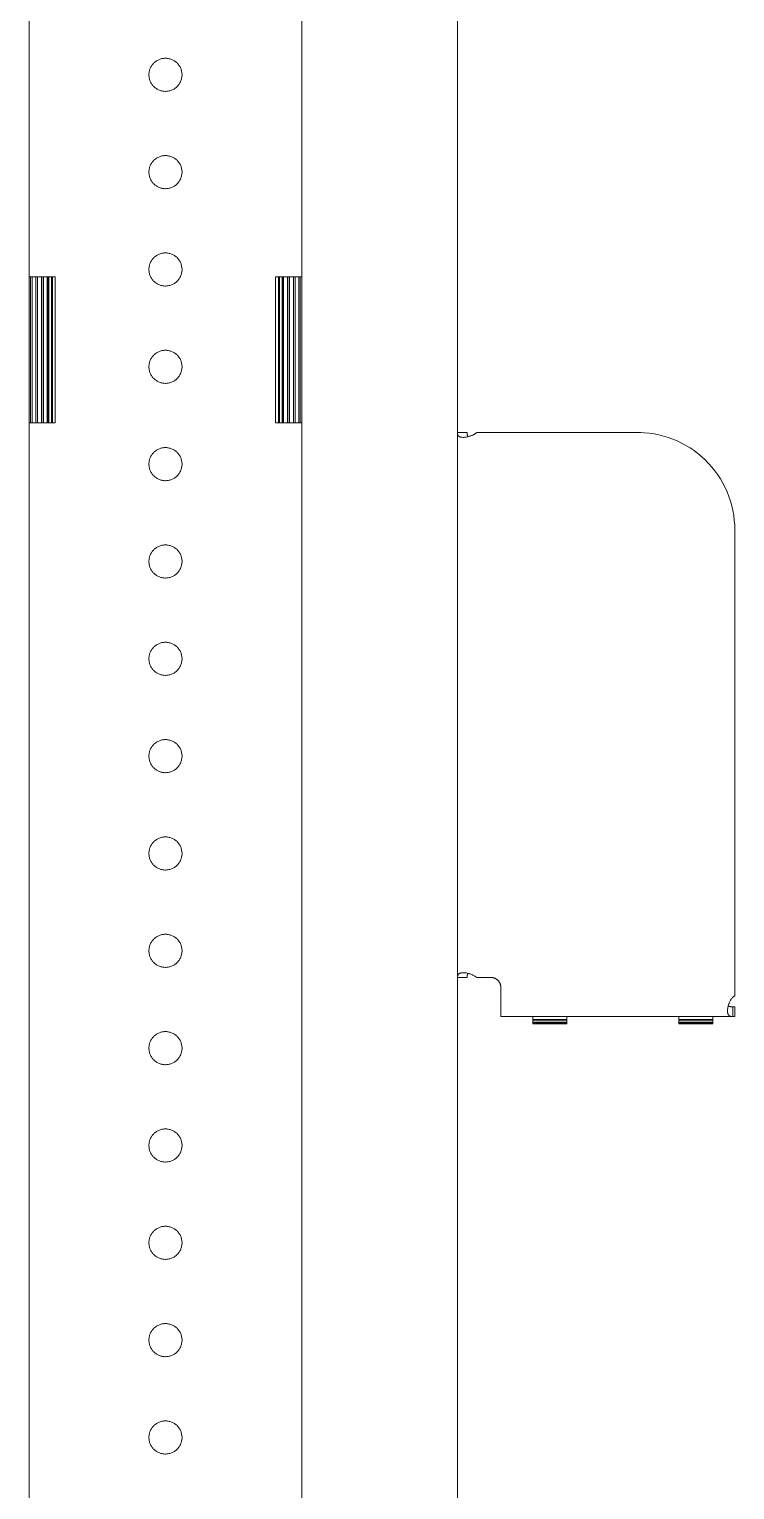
# Model space of a CAD drawing. Header units: millimetres. Extents: x -999 to 4635, y -962 to 3668.
# Drawn here: x 89 to 234, y 1915.7 to 2215.9 of the extents above; entities that cross this region are included whole.
import ezdxf

# ---------------------------------------------------------------- set-up
doc = ezdxf.new("R2010")
doc.units = ezdxf.units.MM
doc.layers.add('GORUNEN', color=7, linetype='Continuous', lineweight=9)

msp = doc.modelspace()

# ---------------------------------------------------------------- linework, layer by layer
at = {"layer": 'GORUNEN'}
for points in [[(89, 2515), (89, 330)], [(145, 330), (145, 2515)], [(177, 329.5), (177, 2515)], [(114.02, 2208.13), (114.1, 2208.28), (114.19, 2208.42), (114.29, 2208.56), (114.4, 2208.69), (114.51, 2208.82), (114.63, 2208.94), (114.75, 2209.05), (114.88, 2209.16), (115.02, 2209.26), (115.16, 2209.36), (115.3, 2209.45), (115.45, 2209.53), (115.61, 2209.6), (115.76, 2209.67), (115.92, 2209.72), (116.08, 2209.77), (116.25, 2209.82), (116.41, 2209.85), (116.58, 2209.87), (116.75, 2209.89), (116.92, 2209.9), (117.09, 2209.9), (117.26, 2209.89), (117.43, 2209.87), (117.59, 2209.85), (117.76, 2209.81), (117.93, 2209.77), (118.09, 2209.72), (118.25, 2209.66), (118.4, 2209.6), (118.56, 2209.52), (118.7, 2209.44), (118.85, 2209.35), (118.99, 2209.26), (119.12, 2209.16), (119.25, 2209.05), (119.38, 2208.93), (119.5, 2208.81), (119.61, 2208.68), (119.71, 2208.55), (119.81, 2208.41), (119.9, 2208.27), (119.99, 2208.12), (120.07, 2207.97), (120.13, 2207.82), (120.2, 2207.66), (120.25, 2207.5), (120.3, 2207.33), (120.33, 2207.17), (120.36, 2207), (120.38, 2206.83), (120.4, 2206.66), (120.4, 2206.5), (120.4, 2206.33), (120.38, 2206.16), (120.36, 2205.99), (120.33, 2205.82), (120.29, 2205.66), (120.25, 2205.49), (120.19, 2205.33), (120.13, 2205.18), (120.06, 2205.02), (119.98, 2204.87)], [(119.98, 2204.87), (119.9, 2204.72), (119.81, 2204.58), (119.71, 2204.44), (119.6, 2204.31), (119.49, 2204.18), (119.37, 2204.06), (119.25, 2203.95), (119.12, 2203.84), (118.98, 2203.74), (118.84, 2203.64), (118.7, 2203.55), (118.55, 2203.47), (118.39, 2203.4), (118.24, 2203.33), (118.08, 2203.28), (117.92, 2203.23), (117.75, 2203.18), (117.59, 2203.15), (117.42, 2203.13), (117.25, 2203.11), (117.08, 2203.1), (116.91, 2203.1), (116.74, 2203.11), (116.57, 2203.13), (116.41, 2203.15), (116.24, 2203.19), (116.07, 2203.23), (115.91, 2203.28), (115.75, 2203.34), (115.6, 2203.4), (115.44, 2203.48), (115.3, 2203.56), (115.15, 2203.65), (115.01, 2203.74), (114.88, 2203.84), (114.75, 2203.95), (114.62, 2204.07), (114.5, 2204.19), (114.39, 2204.32), (114.29, 2204.45), (114.19, 2204.59), (114.1, 2204.73), (114.01, 2204.88), (113.93, 2205.03), (113.87, 2205.18), (113.8, 2205.34), (113.75, 2205.5), (113.7, 2205.67), (113.67, 2205.83), (113.64, 2206), (113.62, 2206.17), (113.6, 2206.34), (113.6, 2206.5), (113.6, 2206.67), (113.62, 2206.84), (113.64, 2207.01), (113.67, 2207.18), (113.71, 2207.34), (113.75, 2207.51), (113.81, 2207.67), (113.87, 2207.82), (113.94, 2207.98), (114.02, 2208.13)], [(119.98, 2184.87), (119.9, 2184.72), (119.81, 2184.58), (119.71, 2184.44), (119.6, 2184.31), (119.49, 2184.18), (119.37, 2184.06), (119.25, 2183.95), (119.12, 2183.84), (118.98, 2183.74), (118.84, 2183.64), (118.7, 2183.55), (118.55, 2183.47), (118.39, 2183.4), (118.24, 2183.33), (118.08, 2183.28), (117.92, 2183.23), (117.75, 2183.18), (117.59, 2183.15), (117.42, 2183.13), (117.25, 2183.11), (117.08, 2183.1), (116.91, 2183.1), (116.74, 2183.11), (116.57, 2183.13), (116.41, 2183.15), (116.24, 2183.19), (116.07, 2183.23), (115.91, 2183.28), (115.75, 2183.34), (115.6, 2183.4), (115.44, 2183.48), (115.3, 2183.56), (115.15, 2183.65), (115.01, 2183.74), (114.88, 2183.84), (114.75, 2183.95), (114.62, 2184.07), (114.5, 2184.19), (114.39, 2184.32), (114.29, 2184.45), (114.19, 2184.59), (114.1, 2184.73), (114.01, 2184.88), (113.93, 2185.03), (113.87, 2185.18), (113.8, 2185.34), (113.75, 2185.5), (113.7, 2185.67), (113.67, 2185.83), (113.64, 2186), (113.62, 2186.17), (113.6, 2186.34), (113.6, 2186.5), (113.6, 2186.67), (113.62, 2186.84), (113.64, 2187.01), (113.67, 2187.18), (113.71, 2187.34), (113.75, 2187.51), (113.81, 2187.67), (113.87, 2187.82), (113.94, 2187.98), (114.02, 2188.13)], [(114.02, 2188.13), (114.1, 2188.28), (114.19, 2188.42), (114.29, 2188.56), (114.4, 2188.69), (114.51, 2188.82), (114.63, 2188.94), (114.75, 2189.05), (114.88, 2189.16), (115.02, 2189.26), (115.16, 2189.36), (115.3, 2189.45), (115.45, 2189.53), (115.61, 2189.6), (115.76, 2189.67), (115.92, 2189.72), (116.08, 2189.77), (116.25, 2189.82), (116.41, 2189.85), (116.58, 2189.87), (116.75, 2189.89), (116.92, 2189.9), (117.09, 2189.9), (117.26, 2189.89), (117.43, 2189.87), (117.59, 2189.85), (117.76, 2189.81), (117.93, 2189.77), (118.09, 2189.72), (118.25, 2189.66), (118.4, 2189.6), (118.56, 2189.52), (118.7, 2189.44), (118.85, 2189.35), (118.99, 2189.26), (119.12, 2189.16), (119.25, 2189.05), (119.38, 2188.93), (119.5, 2188.81), (119.61, 2188.68), (119.71, 2188.55), (119.81, 2188.41), (119.9, 2188.27), (119.99, 2188.12), (120.07, 2187.97), (120.13, 2187.82), (120.2, 2187.66), (120.25, 2187.5), (120.3, 2187.33), (120.33, 2187.17), (120.36, 2187), (120.38, 2186.83), (120.4, 2186.66), (120.4, 2186.5), (120.4, 2186.33), (120.38, 2186.16), (120.36, 2185.99), (120.33, 2185.82), (120.29, 2185.66), (120.25, 2185.49), (120.19, 2185.33), (120.13, 2185.18), (120.06, 2185.02), (119.98, 2184.87)], [(114.02, 2168.13), (114.1, 2168.28), (114.19, 2168.42), (114.29, 2168.56), (114.4, 2168.69), (114.51, 2168.82), (114.63, 2168.94), (114.75, 2169.05), (114.88, 2169.16), (115.02, 2169.26), (115.16, 2169.36), (115.3, 2169.45), (115.45, 2169.53), (115.61, 2169.6), (115.76, 2169.67), (115.92, 2169.72), (116.08, 2169.77), (116.25, 2169.82), (116.41, 2169.85), (116.58, 2169.87), (116.75, 2169.89), (116.92, 2169.9), (117.09, 2169.9), (117.26, 2169.89), (117.43, 2169.87), (117.59, 2169.85), (117.76, 2169.81), (117.93, 2169.77), (118.09, 2169.72), (118.25, 2169.66), (118.4, 2169.6), (118.56, 2169.52), (118.7, 2169.44), (118.85, 2169.35), (118.99, 2169.26), (119.12, 2169.16), (119.25, 2169.05), (119.38, 2168.93), (119.5, 2168.81), (119.61, 2168.68), (119.71, 2168.55), (119.81, 2168.41), (119.9, 2168.27), (119.99, 2168.12), (120.07, 2167.97), (120.13, 2167.82), (120.2, 2167.66), (120.25, 2167.5), (120.3, 2167.33), (120.33, 2167.17), (120.36, 2167), (120.38, 2166.83), (120.4, 2166.66), (120.4, 2166.5), (120.4, 2166.33), (120.38, 2166.16), (120.36, 2165.99), (120.33, 2165.82), (120.29, 2165.66), (120.25, 2165.49), (120.19, 2165.33), (120.13, 2165.18), (120.06, 2165.02), (119.98, 2164.87)], [(119.98, 2164.87), (119.9, 2164.72), (119.81, 2164.58), (119.71, 2164.44), (119.6, 2164.31), (119.49, 2164.18), (119.37, 2164.06), (119.25, 2163.95), (119.12, 2163.84), (118.98, 2163.74), (118.84, 2163.64), (118.7, 2163.55), (118.55, 2163.47), (118.39, 2163.4), (118.24, 2163.33), (118.08, 2163.28), (117.92, 2163.23), (117.75, 2163.18), (117.59, 2163.15), (117.42, 2163.13), (117.25, 2163.11), (117.08, 2163.1), (116.91, 2163.1), (116.74, 2163.11), (116.57, 2163.13), (116.41, 2163.15), (116.24, 2163.19), (116.07, 2163.23), (115.91, 2163.28), (115.75, 2163.34), (115.6, 2163.4), (115.44, 2163.48), (115.3, 2163.56), (115.15, 2163.65), (115.01, 2163.74), (114.88, 2163.84), (114.75, 2163.95), (114.62, 2164.07), (114.5, 2164.19), (114.39, 2164.32), (114.29, 2164.45), (114.19, 2164.59), (114.1, 2164.73), (114.01, 2164.88), (113.93, 2165.03), (113.87, 2165.18), (113.8, 2165.34), (113.75, 2165.5), (113.7, 2165.67), (113.67, 2165.83), (113.64, 2166), (113.62, 2166.17), (113.6, 2166.34), (113.6, 2166.5), (113.6, 2166.67), (113.62, 2166.84), (113.64, 2167.01), (113.67, 2167.18), (113.71, 2167.34), (113.75, 2167.51), (113.81, 2167.67), (113.87, 2167.82), (113.94, 2167.98), (114.02, 2168.13)], [(89, 2135), (89, 2165)], [(89.29, 2165), (89, 2165)], [(89.29, 2165), (89.6, 2165)], [(89.29, 2135), (89.29, 2165)], [(90.35, 2165), (89.6, 2165)], [(89.6, 2135), (89.6, 2165)], [(89.6, 2135), (89.6, 2165)], [(90.35, 2165), (90.72, 2165)], [(90.35, 2135), (90.35, 2165)], [(91.51, 2165), (90.72, 2165)], [(90.72, 2135), (90.72, 2165)], [(90.72, 2135), (90.72, 2165)], [(91.51, 2165), (91.87, 2165)], [(91.51, 2135), (91.51, 2165)], [(91.87, 2165), (91.93, 2165)], [(91.87, 2135), (91.87, 2165)], [(92.72, 2165), (91.93, 2165)], [(91.93, 2135), (91.93, 2165)], [(92.72, 2165), (92.84, 2165)], [(92.72, 2135), (92.72, 2165)], [(92.84, 2165), (93.05, 2165)], [(92.84, 2135), (92.84, 2165)], [(93.55, 2165), (93.05, 2165)], [(93.05, 2135), (93.05, 2165)], [(93.55, 2165), (93.76, 2165)], [(93.55, 2135), (93.55, 2165)], [(94.36, 2165), (93.76, 2165)], [(93.76, 2135), (93.76, 2165)], [(94.36, 2135), (94.36, 2165)], [(139.64, 2135), (139.64, 2165)], [(140.24, 2165), (139.64, 2165)], [(140.45, 2165), (140.24, 2165)], [(140.24, 2135), (140.24, 2165)], [(140.95, 2165), (140.45, 2165)], [(140.45, 2135), (140.45, 2165)], [(141.16, 2165), (140.95, 2165)], [(140.95, 2135), (140.95, 2165)], [(141.28, 2165), (141.16, 2165)], [(141.16, 2135), (141.16, 2165)], [(142.07, 2165), (141.28, 2165)], [(141.28, 2135), (141.28, 2165)], [(142.13, 2165), (142.07, 2165)], [(142.07, 2135), (142.07, 2165)], [(142.49, 2165), (142.13, 2165)], [(142.13, 2135), (142.13, 2165)], [(143.28, 2165), (142.49, 2165)], [(142.49, 2135), (142.49, 2165)], [(143.65, 2165), (143.28, 2165)], [(143.28, 2135), (143.28, 2165)], [(144.4, 2165), (143.65, 2165)], [(143.65, 2135), (143.65, 2165)], [(144.71, 2165), (144.4, 2165)], [(144.4, 2135), (144.4, 2165)], [(145, 2165), (144.71, 2165)], [(144.71, 2135), (144.71, 2165)], [(145, 2135), (145, 2165)], [(114.02, 2148.13), (114.1, 2148.28), (114.19, 2148.42), (114.29, 2148.56), (114.4, 2148.69), (114.51, 2148.82), (114.63, 2148.94), (114.75, 2149.05), (114.88, 2149.16), (115.02, 2149.26), (115.16, 2149.36), (115.3, 2149.45), (115.45, 2149.53), (115.61, 2149.6), (115.76, 2149.67), (115.92, 2149.72), (116.08, 2149.77), (116.25, 2149.82), (116.41, 2149.85), (116.58, 2149.87), (116.75, 2149.89), (116.92, 2149.9), (117.09, 2149.9), (117.26, 2149.89), (117.43, 2149.87), (117.59, 2149.85), (117.76, 2149.81), (117.93, 2149.77), (118.09, 2149.72), (118.25, 2149.66), (118.4, 2149.6), (118.56, 2149.52), (118.7, 2149.44), (118.85, 2149.35), (118.99, 2149.26), (119.12, 2149.16), (119.25, 2149.05), (119.38, 2148.93), (119.5, 2148.81), (119.61, 2148.68), (119.71, 2148.55), (119.81, 2148.41), (119.9, 2148.27), (119.99, 2148.12), (120.07, 2147.97), (120.13, 2147.82), (120.2, 2147.66), (120.25, 2147.5), (120.3, 2147.33), (120.33, 2147.17), (120.36, 2147), (120.38, 2146.83), (120.4, 2146.66), (120.4, 2146.5), (120.4, 2146.33), (120.38, 2146.16), (120.36, 2145.99), (120.33, 2145.82), (120.29, 2145.66), (120.25, 2145.49), (120.19, 2145.33), (120.13, 2145.18), (120.06, 2145.02), (119.98, 2144.87)], [(119.98, 2144.87), (119.9, 2144.72), (119.81, 2144.58), (119.71, 2144.44), (119.6, 2144.31), (119.49, 2144.18), (119.37, 2144.06), (119.25, 2143.95), (119.12, 2143.84), (118.98, 2143.74), (118.84, 2143.64), (118.7, 2143.55), (118.55, 2143.47), (118.39, 2143.4), (118.24, 2143.33), (118.08, 2143.28), (117.92, 2143.23), (117.75, 2143.18), (117.59, 2143.15), (117.42, 2143.13), (117.25, 2143.11), (117.08, 2143.1), (116.91, 2143.1), (116.74, 2143.11), (116.57, 2143.13), (116.41, 2143.15), (116.24, 2143.19), (116.07, 2143.23), (115.91, 2143.28), (115.75, 2143.34), (115.6, 2143.4), (115.44, 2143.48), (115.3, 2143.56), (115.15, 2143.65), (115.01, 2143.74), (114.88, 2143.84), (114.75, 2143.95), (114.62, 2144.07), (114.5, 2144.19), (114.39, 2144.32), (114.29, 2144.45), (114.19, 2144.59), (114.1, 2144.73), (114.01, 2144.88), (113.93, 2145.03), (113.87, 2145.18), (113.8, 2145.34), (113.75, 2145.5), (113.7, 2145.67), (113.67, 2145.83), (113.64, 2146), (113.62, 2146.17), (113.6, 2146.34), (113.6, 2146.5), (113.6, 2146.67), (113.62, 2146.84), (113.64, 2147.01), (113.67, 2147.18), (113.71, 2147.34), (113.75, 2147.51), (113.81, 2147.67), (113.87, 2147.82), (113.94, 2147.98), (114.02, 2148.13)], [(89, 2135), (89.29, 2135)], [(89.29, 2135), (89.6, 2135)], [(89.6, 2135), (90.35, 2135)], [(90.35, 2135), (90.72, 2135)], [(90.72, 2135), (91.51, 2135)], [(91.51, 2135), (91.87, 2135)], [(91.87, 2135), (91.93, 2135)], [(91.93, 2135), (92.72, 2135)], [(92.72, 2135), (92.84, 2135)], [(92.84, 2135), (93.05, 2135)], [(93.05, 2135), (93.55, 2135)], [(93.55, 2135), (93.76, 2135)], [(93.76, 2135), (94.36, 2135)], [(139.64, 2135), (140.24, 2135)], [(140.45, 2135), (140.24, 2135)], [(140.45, 2135), (140.95, 2135)], [(141.16, 2135), (140.95, 2135)], [(141.28, 2135), (141.16, 2135)], [(141.28, 2135), (142.07, 2135)], [(142.13, 2135), (142.07, 2135)], [(142.49, 2135), (142.13, 2135)], [(142.49, 2135), (143.28, 2135)], [(143.65, 2135), (143.28, 2135)], [(143.65, 2135), (144.4, 2135)], [(144.71, 2135), (144.4, 2135)], [(144.71, 2135), (145, 2135)], [(177, 2133), (177, 2132.92), (177.01, 2132.83), (177.01, 2132.76), (177.02, 2132.7), (177.03, 2132.65), (177.04, 2132.6), (177.06, 2132.56), (177.07, 2132.52), (177.08, 2132.49), (177.1, 2132.46), (177.11, 2132.43), (177.12, 2132.41), (177.14, 2132.38), (177.16, 2132.36), (177.18, 2132.33), (177.2, 2132.31), (177.22, 2132.29), (177.24, 2132.27), (177.26, 2132.24), (177.29, 2132.23), (177.31, 2132.21), (177.34, 2132.19), (177.37, 2132.17), (177.39, 2132.15), (177.42, 2132.14), (177.45, 2132.12), (177.49, 2132.11), (177.52, 2132.1), (177.55, 2132.09), (177.59, 2132.07), (177.63, 2132.06), (177.68, 2132.05), (177.74, 2132.04), (177.8, 2132.03), (177.86, 2132.02), (177.93, 2132.01), (177.99, 2132.01), (178.08, 2132), (178.17, 2132)], [(177, 2021), (177, 2133)], [(179, 2133), (177, 2133)], [(178.17, 2132), (178.32, 2132), (178.48, 2132.01), (178.64, 2132.03), (178.81, 2132.06), (178.98, 2132.09), (179.16, 2132.13), (179.34, 2132.17), (179.52, 2132.23), (179.71, 2132.29), (179.89, 2132.36), (180.07, 2132.44), (180.25, 2132.52), (180.43, 2132.61), (180.6, 2132.72), (180.75, 2132.81), (180.88, 2132.9), (181, 2133)], [(178.18, 2132), (178.17, 2132)], [(178.17, 2132), (178.17, 2132)], [(178.31, 2132), (178.3, 2132)], [(179, 2133), (179, 2132.8), (179.01, 2132.71), (179.02, 2132.61), (179.03, 2132.54), (179.04, 2132.48), (179.06, 2132.42), (179.07, 2132.38), (179.09, 2132.34), (179.1, 2132.31), (179.11, 2132.28), (179.12, 2132.26), (179.14, 2132.23), (179.15, 2132.21), (179.17, 2132.19), (179.18, 2132.17), (179.2, 2132.16), (179.2, 2132.15), (179.21, 2132.14)], [(179.21, 2132.14), (179.2, 2132.16), (179.18, 2132.17), (179.17, 2132.19), (179.15, 2132.21), (179.14, 2132.23), (179.13, 2132.25), (179.12, 2132.27), (179.11, 2132.29), (179.1, 2132.31), (179.09, 2132.34), (179.08, 2132.36), (179.07, 2132.39), (179.06, 2132.42), (179.05, 2132.44), (179.04, 2132.48), (179.03, 2132.53), (179.03, 2132.57), (179.02, 2132.62), (179.01, 2132.69), (179.01, 2132.78), (179, 2132.88), (179, 2133)], [(181, 2133), (180.89, 2132.91), (180.77, 2132.83), (180.65, 2132.75), (180.53, 2132.67), (180.4, 2132.6), (180.27, 2132.53), (180.14, 2132.47), (180.01, 2132.41), (179.88, 2132.36), (179.75, 2132.3), (179.62, 2132.26), (179.48, 2132.22)], [(181, 2133), (214, 2133)], [(181, 2133), (214, 2133)], [(234, 2113), (233.98, 2114), (233.9, 2115), (233.78, 2115.99), (233.6, 2116.97), (233.38, 2117.95), (233.11, 2118.91), (232.79, 2119.86), (232.42, 2120.79), (232.01, 2121.7), (231.55, 2122.59), (231.05, 2123.45), (230.51, 2124.29), (229.92, 2125.1), (229.3, 2125.88), (228.63, 2126.63), (227.93, 2127.35), (227.2, 2128.03), (226.43, 2128.67), (225.63, 2129.27), (224.81, 2129.83), (223.95, 2130.35), (223.07, 2130.82), (222.17, 2131.26), (221.25, 2131.64), (220.31, 2131.98), (219.35, 2132.27), (218.38, 2132.51), (217.4, 2132.71), (216.41, 2132.85), (215.41, 2132.95), (214.71, 2132.99), (214, 2133)], [(119.98, 2124.87), (119.9, 2124.72), (119.81, 2124.58), (119.71, 2124.44), (119.6, 2124.31), (119.49, 2124.18), (119.37, 2124.06), (119.25, 2123.95), (119.12, 2123.84), (118.98, 2123.74), (118.84, 2123.64), (118.7, 2123.55), (118.55, 2123.47), (118.39, 2123.4), (118.24, 2123.33), (118.08, 2123.28), (117.92, 2123.23), (117.75, 2123.18), (117.59, 2123.15), (117.42, 2123.13), (117.25, 2123.11), (117.08, 2123.1), (116.91, 2123.1), (116.74, 2123.11), (116.57, 2123.13), (116.41, 2123.15), (116.24, 2123.19), (116.07, 2123.23), (115.91, 2123.28), (115.75, 2123.34), (115.6, 2123.4), (115.44, 2123.48), (115.3, 2123.56), (115.15, 2123.65), (115.01, 2123.74), (114.88, 2123.84), (114.75, 2123.95), (114.62, 2124.07), (114.5, 2124.19), (114.39, 2124.32), (114.29, 2124.45), (114.19, 2124.59), (114.1, 2124.73), (114.01, 2124.88), (113.93, 2125.03), (113.87, 2125.18), (113.8, 2125.34), (113.75, 2125.5), (113.7, 2125.67), (113.67, 2125.83), (113.64, 2126), (113.62, 2126.17), (113.6, 2126.34), (113.6, 2126.5), (113.6, 2126.67), (113.62, 2126.84), (113.64, 2127.01), (113.67, 2127.18), (113.71, 2127.34), (113.75, 2127.51), (113.81, 2127.67), (113.87, 2127.82), (113.94, 2127.98), (114.02, 2128.13)], [(114.02, 2128.13), (114.1, 2128.28), (114.19, 2128.42), (114.29, 2128.56), (114.4, 2128.69), (114.51, 2128.82), (114.63, 2128.94), (114.75, 2129.05), (114.88, 2129.16), (115.02, 2129.26), (115.16, 2129.36), (115.3, 2129.45), (115.45, 2129.53), (115.61, 2129.6), (115.76, 2129.67), (115.92, 2129.72), (116.08, 2129.77), (116.25, 2129.82), (116.41, 2129.85), (116.58, 2129.87), (116.75, 2129.89), (116.92, 2129.9), (117.09, 2129.9), (117.26, 2129.89), (117.43, 2129.87), (117.59, 2129.85), (117.76, 2129.81), (117.93, 2129.77), (118.09, 2129.72), (118.25, 2129.66), (118.4, 2129.6), (118.56, 2129.52), (118.7, 2129.44), (118.85, 2129.35), (118.99, 2129.26), (119.12, 2129.16), (119.25, 2129.05), (119.38, 2128.93), (119.5, 2128.81), (119.61, 2128.68), (119.71, 2128.55), (119.81, 2128.41), (119.9, 2128.27), (119.99, 2128.12), (120.07, 2127.97), (120.13, 2127.82), (120.2, 2127.66), (120.25, 2127.5), (120.3, 2127.33), (120.33, 2127.17), (120.36, 2127), (120.38, 2126.83), (120.4, 2126.66), (120.4, 2126.5), (120.4, 2126.33), (120.38, 2126.16), (120.36, 2125.99), (120.33, 2125.82), (120.29, 2125.66), (120.25, 2125.49), (120.19, 2125.33), (120.13, 2125.18), (120.06, 2125.02), (119.98, 2124.87)], [(234, 2113), (234, 2017.21)], [(114.02, 2108.13), (114.1, 2108.28), (114.19, 2108.42), (114.29, 2108.56), (114.4, 2108.69), (114.51, 2108.82), (114.63, 2108.94), (114.75, 2109.05), (114.88, 2109.16), (115.02, 2109.26), (115.16, 2109.36), (115.3, 2109.45), (115.45, 2109.53), (115.61, 2109.6), (115.76, 2109.67), (115.92, 2109.72), (116.08, 2109.77), (116.25, 2109.82), (116.41, 2109.85), (116.58, 2109.87), (116.75, 2109.89), (116.92, 2109.9), (117.09, 2109.9), (117.26, 2109.89), (117.43, 2109.87), (117.59, 2109.85), (117.76, 2109.81), (117.93, 2109.77), (118.09, 2109.72), (118.25, 2109.66), (118.4, 2109.6), (118.56, 2109.52), (118.7, 2109.44), (118.85, 2109.35), (118.99, 2109.26), (119.12, 2109.16), (119.25, 2109.05), (119.38, 2108.93), (119.5, 2108.81), (119.61, 2108.68), (119.71, 2108.55), (119.81, 2108.41), (119.9, 2108.27), (119.99, 2108.12), (120.07, 2107.97), (120.13, 2107.82), (120.2, 2107.66), (120.25, 2107.5), (120.3, 2107.33), (120.33, 2107.17), (120.36, 2107), (120.38, 2106.83), (120.4, 2106.66), (120.4, 2106.5), (120.4, 2106.33), (120.38, 2106.16), (120.36, 2105.99), (120.33, 2105.82), (120.29, 2105.66), (120.25, 2105.49), (120.19, 2105.33), (120.13, 2105.18), (120.06, 2105.02), (119.98, 2104.87)], [(119.98, 2104.87), (119.9, 2104.72), (119.81, 2104.58), (119.71, 2104.44), (119.6, 2104.31), (119.49, 2104.18), (119.37, 2104.06), (119.25, 2103.95), (119.12, 2103.84), (118.98, 2103.74), (118.84, 2103.64), (118.7, 2103.55), (118.55, 2103.47), (118.39, 2103.4), (118.24, 2103.33), (118.08, 2103.28), (117.92, 2103.23), (117.75, 2103.18), (117.59, 2103.15), (117.42, 2103.13), (117.25, 2103.11), (117.08, 2103.1), (116.91, 2103.1), (116.74, 2103.11), (116.57, 2103.13), (116.41, 2103.15), (116.24, 2103.19), (116.07, 2103.23), (115.91, 2103.28), (115.75, 2103.34), (115.6, 2103.4), (115.44, 2103.48), (115.3, 2103.56), (115.15, 2103.65), (115.01, 2103.74), (114.88, 2103.84), (114.75, 2103.95), (114.62, 2104.07), (114.5, 2104.19), (114.39, 2104.32), (114.29, 2104.45), (114.19, 2104.59), (114.1, 2104.73), (114.01, 2104.88), (113.93, 2105.03), (113.87, 2105.18), (113.8, 2105.34), (113.75, 2105.5), (113.7, 2105.67), (113.67, 2105.83), (113.64, 2106), (113.62, 2106.17), (113.6, 2106.34), (113.6, 2106.5), (113.6, 2106.67), (113.62, 2106.84), (113.64, 2107.01), (113.67, 2107.18), (113.71, 2107.34), (113.75, 2107.51), (113.81, 2107.67), (113.87, 2107.82), (113.94, 2107.98), (114.02, 2108.13)], [(114.02, 2088.13), (114.1, 2088.28), (114.19, 2088.42), (114.29, 2088.56), (114.4, 2088.69), (114.51, 2088.82), (114.63, 2088.94), (114.75, 2089.05), (114.88, 2089.16), (115.02, 2089.26), (115.16, 2089.36), (115.3, 2089.45), (115.45, 2089.53), (115.61, 2089.6), (115.76, 2089.67), (115.92, 2089.72), (116.08, 2089.77), (116.25, 2089.82), (116.41, 2089.85), (116.58, 2089.87), (116.75, 2089.89), (116.92, 2089.9), (117.09, 2089.9), (117.26, 2089.89), (117.43, 2089.87), (117.59, 2089.85), (117.76, 2089.81), (117.93, 2089.77), (118.09, 2089.72), (118.25, 2089.66), (118.4, 2089.6), (118.56, 2089.52), (118.7, 2089.44), (118.85, 2089.35), (118.99, 2089.26), (119.12, 2089.16), (119.25, 2089.05), (119.38, 2088.93), (119.5, 2088.81), (119.61, 2088.68), (119.71, 2088.55), (119.81, 2088.41), (119.9, 2088.27), (119.99, 2088.12), (120.07, 2087.97), (120.13, 2087.82), (120.2, 2087.66), (120.25, 2087.5), (120.3, 2087.33), (120.33, 2087.17), (120.36, 2087), (120.38, 2086.83), (120.4, 2086.66), (120.4, 2086.5), (120.4, 2086.33), (120.38, 2086.16), (120.36, 2085.99), (120.33, 2085.82), (120.29, 2085.66), (120.25, 2085.49), (120.19, 2085.33), (120.13, 2085.18), (120.06, 2085.02), (119.98, 2084.87)], [(119.98, 2084.87), (119.9, 2084.72), (119.81, 2084.58), (119.71, 2084.44), (119.6, 2084.31), (119.49, 2084.18), (119.37, 2084.06), (119.25, 2083.95), (119.12, 2083.84), (118.98, 2083.74), (118.84, 2083.64), (118.7, 2083.55), (118.55, 2083.47), (118.39, 2083.4), (118.24, 2083.33), (118.08, 2083.28), (117.92, 2083.23), (117.75, 2083.18), (117.59, 2083.15), (117.42, 2083.13), (117.25, 2083.11), (117.08, 2083.1), (116.91, 2083.1), (116.74, 2083.11), (116.57, 2083.13), (116.41, 2083.15), (116.24, 2083.19), (116.07, 2083.23), (115.91, 2083.28), (115.75, 2083.34), (115.6, 2083.4), (115.44, 2083.48), (115.3, 2083.56), (115.15, 2083.65), (115.01, 2083.74), (114.88, 2083.84), (114.75, 2083.95), (114.62, 2084.07), (114.5, 2084.19), (114.39, 2084.32), (114.29, 2084.45), (114.19, 2084.59), (114.1, 2084.73), (114.01, 2084.88), (113.93, 2085.03), (113.87, 2085.18), (113.8, 2085.34), (113.75, 2085.5), (113.7, 2085.67), (113.67, 2085.83), (113.64, 2086), (113.62, 2086.17), (113.6, 2086.34), (113.6, 2086.5), (113.6, 2086.67), (113.62, 2086.84), (113.64, 2087.01), (113.67, 2087.18), (113.71, 2087.34), (113.75, 2087.51), (113.81, 2087.67), (113.87, 2087.82), (113.94, 2087.98), (114.02, 2088.13)], [(119.98, 2064.87), (119.9, 2064.72), (119.81, 2064.58), (119.71, 2064.44), (119.6, 2064.31), (119.49, 2064.18), (119.37, 2064.06), (119.25, 2063.95), (119.12, 2063.84), (118.98, 2063.74), (118.84, 2063.64), (118.7, 2063.55), (118.55, 2063.47), (118.39, 2063.4), (118.24, 2063.33), (118.08, 2063.28), (117.92, 2063.23), (117.75, 2063.18), (117.59, 2063.15), (117.42, 2063.13), (117.25, 2063.11), (117.08, 2063.1), (116.91, 2063.1), (116.74, 2063.11), (116.57, 2063.13), (116.41, 2063.15), (116.24, 2063.19), (116.07, 2063.23), (115.91, 2063.28), (115.75, 2063.34), (115.6, 2063.4), (115.44, 2063.48), (115.3, 2063.56), (115.15, 2063.65), (115.01, 2063.74), (114.88, 2063.84), (114.75, 2063.95), (114.62, 2064.07), (114.5, 2064.19), (114.39, 2064.32), (114.29, 2064.45), (114.19, 2064.59), (114.1, 2064.73), (114.01, 2064.88), (113.93, 2065.03), (113.87, 2065.18), (113.8, 2065.34), (113.75, 2065.5), (113.7, 2065.67), (113.67, 2065.83), (113.64, 2066), (113.62, 2066.17), (113.6, 2066.34), (113.6, 2066.5), (113.6, 2066.67), (113.62, 2066.84), (113.64, 2067.01), (113.67, 2067.18), (113.71, 2067.34), (113.75, 2067.51), (113.81, 2067.67), (113.87, 2067.82), (113.94, 2067.98), (114.02, 2068.13)], [(114.02, 2068.13), (114.1, 2068.28), (114.19, 2068.42), (114.29, 2068.56), (114.4, 2068.69), (114.51, 2068.82), (114.63, 2068.94), (114.75, 2069.05), (114.88, 2069.16), (115.02, 2069.26), (115.16, 2069.36), (115.3, 2069.45), (115.45, 2069.53), (115.61, 2069.6), (115.76, 2069.67), (115.92, 2069.72), (116.08, 2069.77), (116.25, 2069.82), (116.41, 2069.85), (116.58, 2069.87), (116.75, 2069.89), (116.92, 2069.9), (117.09, 2069.9), (117.26, 2069.89), (117.43, 2069.87), (117.59, 2069.85), (117.76, 2069.81), (117.93, 2069.77), (118.09, 2069.72), (118.25, 2069.66), (118.4, 2069.6), (118.56, 2069.52), (118.7, 2069.44), (118.85, 2069.35), (118.99, 2069.26), (119.12, 2069.16), (119.25, 2069.05), (119.38, 2068.93), (119.5, 2068.81), (119.61, 2068.68), (119.71, 2068.55), (119.81, 2068.41), (119.9, 2068.27), (119.99, 2068.12), (120.07, 2067.97), (120.13, 2067.82), (120.2, 2067.66), (120.25, 2067.5), (120.3, 2067.33), (120.33, 2067.17), (120.36, 2067), (120.38, 2066.83), (120.4, 2066.66), (120.4, 2066.5), (120.4, 2066.33), (120.38, 2066.16), (120.36, 2065.99), (120.33, 2065.82), (120.29, 2065.66), (120.25, 2065.49), (120.19, 2065.33), (120.13, 2065.18), (120.06, 2065.02), (119.98, 2064.87)], [(114.02, 2048.13), (114.1, 2048.28), (114.19, 2048.42), (114.29, 2048.56), (114.4, 2048.69), (114.51, 2048.82), (114.63, 2048.94), (114.75, 2049.05), (114.88, 2049.16), (115.02, 2049.26), (115.16, 2049.36), (115.3, 2049.45), (115.45, 2049.53), (115.61, 2049.6), (115.76, 2049.67), (115.92, 2049.72), (116.08, 2049.77), (116.25, 2049.82), (116.41, 2049.85), (116.58, 2049.87), (116.75, 2049.89), (116.92, 2049.9), (117.09, 2049.9), (117.26, 2049.89), (117.43, 2049.87), (117.59, 2049.85), (117.76, 2049.81), (117.93, 2049.77), (118.09, 2049.72), (118.25, 2049.66), (118.4, 2049.6), (118.56, 2049.52), (118.7, 2049.44), (118.85, 2049.35), (118.99, 2049.26), (119.12, 2049.16), (119.25, 2049.05), (119.38, 2048.93), (119.5, 2048.81), (119.61, 2048.68), (119.71, 2048.55), (119.81, 2048.41), (119.9, 2048.27), (119.99, 2048.12), (120.07, 2047.97), (120.13, 2047.82), (120.2, 2047.66), (120.25, 2047.5), (120.3, 2047.33), (120.33, 2047.17), (120.36, 2047), (120.38, 2046.83), (120.4, 2046.66), (120.4, 2046.5), (120.4, 2046.33), (120.38, 2046.16), (120.36, 2045.99), (120.33, 2045.82), (120.29, 2045.66), (120.25, 2045.49), (120.19, 2045.33), (120.13, 2045.18), (120.06, 2045.02), (119.98, 2044.87)], [(119.98, 2044.87), (119.9, 2044.72), (119.81, 2044.58), (119.71, 2044.44), (119.6, 2044.31), (119.49, 2044.18), (119.37, 2044.06), (119.25, 2043.95), (119.12, 2043.84), (118.98, 2043.74), (118.84, 2043.64), (118.7, 2043.55), (118.55, 2043.47), (118.39, 2043.4), (118.24, 2043.33), (118.08, 2043.28), (117.92, 2043.23), (117.75, 2043.18), (117.59, 2043.15), (117.42, 2043.13), (117.25, 2043.11), (117.08, 2043.1), (116.91, 2043.1), (116.74, 2043.11), (116.57, 2043.13), (116.41, 2043.15), (116.24, 2043.19), (116.07, 2043.23), (115.91, 2043.28), (115.75, 2043.34), (115.6, 2043.4), (115.44, 2043.48), (115.3, 2043.56), (115.15, 2043.65), (115.01, 2043.74), (114.88, 2043.84), (114.75, 2043.95), (114.62, 2044.07), (114.5, 2044.19), (114.39, 2044.32), (114.29, 2044.45), (114.19, 2044.59), (114.1, 2044.73), (114.01, 2044.88), (113.93, 2045.03), (113.87, 2045.18), (113.8, 2045.34), (113.75, 2045.5), (113.7, 2045.67), (113.67, 2045.83), (113.64, 2046), (113.62, 2046.17), (113.6, 2046.34), (113.6, 2046.5), (113.6, 2046.67), (113.62, 2046.84), (113.64, 2047.01), (113.67, 2047.18), (113.71, 2047.34), (113.75, 2047.51), (113.81, 2047.67), (113.87, 2047.82), (113.94, 2047.98), (114.02, 2048.13)], [(114.02, 2028.13), (114.1, 2028.28), (114.19, 2028.42), (114.29, 2028.56), (114.4, 2028.69), (114.51, 2028.82), (114.63, 2028.94), (114.75, 2029.05), (114.88, 2029.16), (115.02, 2029.26), (115.16, 2029.36), (115.3, 2029.45), (115.45, 2029.53), (115.61, 2029.6), (115.76, 2029.67), (115.92, 2029.72), (116.08, 2029.77), (116.25, 2029.82), (116.41, 2029.85), (116.58, 2029.87), (116.75, 2029.89), (116.92, 2029.9), (117.09, 2029.9), (117.26, 2029.89), (117.43, 2029.87), (117.59, 2029.85), (117.76, 2029.81), (117.93, 2029.77), (118.09, 2029.72), (118.25, 2029.66), (118.4, 2029.6), (118.56, 2029.52), (118.7, 2029.44), (118.85, 2029.35), (118.99, 2029.26), (119.12, 2029.16), (119.25, 2029.05), (119.38, 2028.93), (119.5, 2028.81), (119.61, 2028.68), (119.71, 2028.55), (119.81, 2028.41), (119.9, 2028.27), (119.99, 2028.12), (120.07, 2027.97), (120.13, 2027.82), (120.2, 2027.66), (120.25, 2027.5), (120.3, 2027.33), (120.33, 2027.17), (120.36, 2027), (120.38, 2026.83), (120.4, 2026.66), (120.4, 2026.5), (120.4, 2026.33), (120.38, 2026.16), (120.36, 2025.99), (120.33, 2025.82), (120.29, 2025.66), (120.25, 2025.49), (120.19, 2025.33), (120.13, 2025.18), (120.06, 2025.02), (119.98, 2024.87)], [(119.98, 2024.87), (119.9, 2024.72), (119.81, 2024.58), (119.71, 2024.44), (119.6, 2024.31), (119.49, 2024.18), (119.37, 2024.06), (119.25, 2023.95), (119.12, 2023.84), (118.98, 2023.74), (118.84, 2023.64), (118.7, 2023.55), (118.55, 2023.47), (118.39, 2023.4), (118.24, 2023.33), (118.08, 2023.28), (117.92, 2023.23), (117.75, 2023.18), (117.59, 2023.15), (117.42, 2023.13), (117.25, 2023.11), (117.08, 2023.1), (116.91, 2023.1), (116.74, 2023.11), (116.57, 2023.13), (116.41, 2023.15), (116.24, 2023.19), (116.07, 2023.23), (115.91, 2023.28), (115.75, 2023.34), (115.6, 2023.4), (115.44, 2023.48), (115.3, 2023.56), (115.15, 2023.65), (115.01, 2023.74), (114.88, 2023.84), (114.75, 2023.95), (114.62, 2024.07), (114.5, 2024.19), (114.39, 2024.32), (114.29, 2024.45), (114.19, 2024.59), (114.1, 2024.73), (114.01, 2024.88), (113.93, 2025.03), (113.87, 2025.18), (113.8, 2025.34), (113.75, 2025.5), (113.7, 2025.67), (113.67, 2025.83), (113.64, 2026), (113.62, 2026.17), (113.6, 2026.34), (113.6, 2026.5), (113.6, 2026.67), (113.62, 2026.84), (113.64, 2027.01), (113.67, 2027.18), (113.71, 2027.34), (113.75, 2027.51), (113.81, 2027.67), (113.87, 2027.82), (113.94, 2027.98), (114.02, 2028.13)], [(178.17, 2022), (178.04, 2022), (177.93, 2021.99), (177.84, 2021.98), (177.75, 2021.96), (177.67, 2021.95), (177.61, 2021.93), (177.55, 2021.91), (177.5, 2021.9), (177.46, 2021.88), (177.42, 2021.86), (177.38, 2021.84), (177.35, 2021.82), (177.32, 2021.8), (177.29, 2021.78), (177.27, 2021.76), (177.24, 2021.74), (177.22, 2021.72), (177.2, 2021.7), (177.19, 2021.68), (177.17, 2021.66), (177.15, 2021.63), (177.14, 2021.61), (177.12, 2021.58), (177.11, 2021.56), (177.09, 2021.53), (177.08, 2021.51), (177.07, 2021.48), (177.06, 2021.45), (177.05, 2021.42), (177.04, 2021.39), (177.03, 2021.36), (177.03, 2021.33), (177.02, 2021.3), (177.02, 2021.25), (177.01, 2021.2), (177, 2021.15), (177, 2021.09), (177, 2021.05), (177, 2021)], [(179, 2021), (177, 2021)], [(181, 2021), (180.89, 2021.08), (180.78, 2021.17), (180.67, 2021.24), (180.55, 2021.31), (180.43, 2021.38), (180.31, 2021.45), (180.19, 2021.51), (180.07, 2021.57), (179.94, 2021.62), (179.77, 2021.69), (179.59, 2021.75), (179.4, 2021.81), (179.21, 2021.86), (179.03, 2021.9), (178.85, 2021.94), (178.67, 2021.96), (178.51, 2021.98), (178.34, 2022), (178.26, 2022), (178.17, 2022)], [(178.17, 2022), (178.17, 2022)], [(179.21, 2021.86), (179.2, 2021.84), (179.18, 2021.83), (179.17, 2021.81), (179.15, 2021.79), (179.14, 2021.77), (179.13, 2021.75), (179.12, 2021.73), (179.11, 2021.71), (179.1, 2021.69), (179.09, 2021.66), (179.08, 2021.64), (179.07, 2021.61), (179.06, 2021.58), (179.05, 2021.56), (179.04, 2021.52), (179.03, 2021.47), (179.03, 2021.43), (179.02, 2021.38), (179.01, 2021.31), (179.01, 2021.22), (179, 2021.12), (179, 2021)], [(179.21, 2021.86), (179.44, 2021.8)], [(181, 2021), (183.92, 2021)], [(185.92, 2019), (185.92, 2019.1), (185.91, 2019.19), (185.9, 2019.29), (185.88, 2019.38), (185.86, 2019.47), (185.84, 2019.56), (185.81, 2019.66), (185.77, 2019.75), (185.74, 2019.83), (185.69, 2019.92), (185.65, 2020), (185.6, 2020.08), (185.55, 2020.16), (185.49, 2020.24), (185.43, 2020.31), (185.36, 2020.38), (185.3, 2020.45), (185.22, 2020.51), (185.15, 2020.57), (185.07, 2020.63), (185, 2020.69), (184.91, 2020.73), (184.83, 2020.78), (184.74, 2020.82), (184.66, 2020.86), (184.57, 2020.89), (184.48, 2020.92), (184.38, 2020.95), (184.29, 2020.97), (184.2, 2020.98), (184.1, 2020.99), (184.01, 2021), (183.92, 2021)], [(183.92, 2021), (184.01, 2021), (184.11, 2020.99), (184.2, 2020.98), (184.3, 2020.96), (184.39, 2020.94), (184.48, 2020.92), (184.57, 2020.89), (184.66, 2020.86), (184.75, 2020.82), (184.84, 2020.78), (184.92, 2020.73), (185, 2020.68), (185.08, 2020.63), (185.16, 2020.57), (185.23, 2020.51), (185.3, 2020.44), (185.37, 2020.38), (185.43, 2020.31), (185.49, 2020.23), (185.55, 2020.16), (185.6, 2020.08), (185.65, 2020), (185.7, 2019.91), (185.74, 2019.83), (185.78, 2019.74), (185.81, 2019.65), (185.84, 2019.56), (185.86, 2019.47), (185.88, 2019.37), (185.9, 2019.28), (185.91, 2019.18), (185.92, 2019.09), (185.92, 2019)], [(185.92, 2019), (185.92, 2017)], [(185.92, 2017), (185.92, 2013)], [(233.62, 2017), (233.52, 2016.9), (233.43, 2016.8), (233.35, 2016.69), (233.26, 2016.57), (233.19, 2016.46), (233.11, 2016.34), (233.05, 2016.22), (232.98, 2016.09), (232.92, 2015.97), (232.87, 2015.84), (232.82, 2015.72), (232.77, 2015.59), (232.71, 2015.42), (232.66, 2015.23), (232.61, 2015.05), (232.57, 2014.86), (232.54, 2014.69), (232.52, 2014.51), (232.51, 2014.35), (232.5, 2014.26), (232.5, 2014.17)], [(233.62, 2017), (233.52, 2016.9), (233.43, 2016.79), (233.34, 2016.68), (233.26, 2016.57), (233.18, 2016.45), (233.11, 2016.33), (233.04, 2016.21), (232.98, 2016.08), (232.92, 2015.96), (232.86, 2015.83), (232.81, 2015.7), (232.76, 2015.57), (232.72, 2015.44), (232.68, 2015.33), (232.65, 2015.21)], [(234, 2017.21), (233.89, 2017.16), (233.79, 2017.1), (233.7, 2017.05), (233.62, 2017)], [(232.5, 2014.17), (232.5, 2014.07), (232.51, 2013.97), (232.52, 2013.88), (232.53, 2013.79), (232.54, 2013.72), (232.56, 2013.65), (232.58, 2013.59), (232.6, 2013.54), (232.62, 2013.49), (232.64, 2013.45), (232.66, 2013.41), (232.67, 2013.38), (232.69, 2013.35), (232.71, 2013.32), (232.74, 2013.29), (232.76, 2013.27), (232.78, 2013.24), (232.8, 2013.22), (232.82, 2013.21), (232.84, 2013.19), (232.87, 2013.17), (232.89, 2013.15), (232.92, 2013.14), (232.94, 2013.13), (232.97, 2013.11), (232.99, 2013.1), (233.02, 2013.09), (233.05, 2013.08), (233.08, 2013.07), (233.11, 2013.06), (233.14, 2013.05), (233.17, 2013.04), (233.21, 2013.03), (233.26, 2013.02), (233.31, 2013.02), (233.37, 2013.01), (233.44, 2013), (233.53, 2013), (233.62, 2013)], [(232.65, 2015.21), (232.67, 2015.2), (232.69, 2015.18), (232.71, 2015.17), (232.73, 2015.15), (232.75, 2015.14), (232.77, 2015.13), (232.79, 2015.12), (232.82, 2015.1), (232.84, 2015.09), (232.87, 2015.08), (232.9, 2015.07), (232.93, 2015.07), (232.97, 2015.06), (233.01, 2015.04), (233.06, 2015.04), (233.12, 2015.03), (233.19, 2015.02), (233.28, 2015.01), (233.37, 2015), (233.49, 2015), (233.62, 2015)], [(233.62, 2015), (234, 2015)], [(233.62, 2015), (233.62, 2013)], [(234, 2015), (234, 2013)], [(185.92, 2013), (233.62, 2013)], [(192.5, 2013), (192.5, 2012.41)], [(192.5, 2013), (199.5, 2013)], [(192.5, 2012.41), (199.5, 2012.41)], [(192.5, 2012.23), (192.5, 2012.41)], [(192.5, 2012.23), (199.5, 2012.23)], [(192.5, 2012.23), (192.5, 2011.83)], [(192.5, 2012.23), (199.5, 2012.23)], [(192.5, 2011.83), (199.5, 2011.83)], [(192.5, 2011.72), (192.5, 2011.83)], [(192.5, 2011.72), (199.5, 2011.72)], [(192.5, 2011.72), (192.5, 2011.5)], [(192.5, 2011.5), (199.5, 2011.5)], [(199.5, 2013), (199.5, 2012.41)], [(199.5, 2012.23), (199.5, 2012.41)], [(199.5, 2012.23), (199.5, 2011.83)], [(199.5, 2011.72), (199.5, 2011.83)], [(199.5, 2011.72), (199.5, 2011.5)], [(209, 2013), (205.5, 2013)], [(209, 2013), (205.5, 2013)], [(222.5, 2013), (222.5, 2012.41)], [(222.5, 2013), (229.5, 2013)], [(222.5, 2012.41), (229.5, 2012.41)], [(222.5, 2012.23), (222.5, 2012.41)], [(222.5, 2012.23), (229.5, 2012.23)], [(222.5, 2012.23), (222.5, 2011.83)], [(222.5, 2011.83), (229.5, 2011.83)], [(222.5, 2011.72), (222.5, 2011.83)], [(222.5, 2011.72), (229.5, 2011.72)], [(222.5, 2011.72), (222.5, 2011.5)], [(222.5, 2011.5), (229.5, 2011.5)], [(229.5, 2013), (229.5, 2012.41)], [(229.5, 2012.23), (229.5, 2012.41)], [(229.5, 2012.23), (229.5, 2011.83)], [(229.5, 2011.72), (229.5, 2011.83)], [(229.5, 2011.72), (229.5, 2011.5)], [(233.62, 2013), (234, 2013)], [(233.62, 2013), (233.62, 2013)], [(119.98, 2004.87), (119.9, 2004.72), (119.81, 2004.58), (119.71, 2004.44), (119.6, 2004.31), (119.49, 2004.18), (119.37, 2004.06), (119.25, 2003.95), (119.12, 2003.84), (118.98, 2003.74), (118.84, 2003.64), (118.7, 2003.55), (118.55, 2003.47), (118.39, 2003.4), (118.24, 2003.33), (118.08, 2003.28), (117.92, 2003.23), (117.75, 2003.18), (117.59, 2003.15), (117.42, 2003.13), (117.25, 2003.11), (117.08, 2003.1), (116.91, 2003.1), (116.74, 2003.11), (116.57, 2003.13), (116.41, 2003.15), (116.24, 2003.19), (116.07, 2003.23), (115.91, 2003.28), (115.75, 2003.34), (115.6, 2003.4), (115.44, 2003.48), (115.3, 2003.56), (115.15, 2003.65), (115.01, 2003.74), (114.88, 2003.84), (114.75, 2003.95), (114.62, 2004.07), (114.5, 2004.19), (114.39, 2004.32), (114.29, 2004.45), (114.19, 2004.59), (114.1, 2004.73), (114.01, 2004.88), (113.93, 2005.03), (113.87, 2005.18), (113.8, 2005.34), (113.75, 2005.5), (113.7, 2005.67), (113.67, 2005.83), (113.64, 2006), (113.62, 2006.17), (113.6, 2006.34), (113.6, 2006.5), (113.6, 2006.67), (113.62, 2006.84), (113.64, 2007.01), (113.67, 2007.18), (113.71, 2007.34), (113.75, 2007.51), (113.81, 2007.67), (113.87, 2007.82), (113.94, 2007.98), (114.02, 2008.13)], [(114.02, 2008.13), (114.1, 2008.28), (114.19, 2008.42), (114.29, 2008.56), (114.4, 2008.69), (114.51, 2008.82), (114.63, 2008.94), (114.75, 2009.05), (114.88, 2009.16), (115.02, 2009.26), (115.16, 2009.36), (115.3, 2009.45), (115.45, 2009.53), (115.61, 2009.6), (115.76, 2009.67), (115.92, 2009.72), (116.08, 2009.77), (116.25, 2009.82), (116.41, 2009.85), (116.58, 2009.87), (116.75, 2009.89), (116.92, 2009.9), (117.09, 2009.9), (117.26, 2009.89), (117.43, 2009.87), (117.59, 2009.85), (117.76, 2009.81), (117.93, 2009.77), (118.09, 2009.72), (118.25, 2009.66), (118.4, 2009.6), (118.56, 2009.52), (118.7, 2009.44), (118.85, 2009.35), (118.99, 2009.26), (119.12, 2009.16), (119.25, 2009.05), (119.38, 2008.93), (119.5, 2008.81), (119.61, 2008.68), (119.71, 2008.55), (119.81, 2008.41), (119.9, 2008.27), (119.99, 2008.12), (120.07, 2007.97), (120.13, 2007.82), (120.2, 2007.66), (120.25, 2007.5), (120.3, 2007.33), (120.33, 2007.17), (120.36, 2007), (120.38, 2006.83), (120.4, 2006.66), (120.4, 2006.5), (120.4, 2006.33), (120.38, 2006.16), (120.36, 2005.99), (120.33, 2005.82), (120.29, 2005.66), (120.25, 2005.49), (120.19, 2005.33), (120.13, 2005.18), (120.06, 2005.02), (119.98, 2004.87)], [(114.02, 1988.13), (114.1, 1988.28), (114.19, 1988.42), (114.29, 1988.56), (114.4, 1988.69), (114.51, 1988.82), (114.63, 1988.94), (114.75, 1989.05), (114.88, 1989.16), (115.02, 1989.26), (115.16, 1989.36), (115.3, 1989.45), (115.45, 1989.53), (115.61, 1989.6), (115.76, 1989.67), (115.92, 1989.72), (116.08, 1989.77), (116.25, 1989.82), (116.41, 1989.85), (116.58, 1989.87), (116.75, 1989.89), (116.92, 1989.9), (117.09, 1989.9), (117.26, 1989.89), (117.43, 1989.87), (117.59, 1989.85), (117.76, 1989.81), (117.93, 1989.77), (118.09, 1989.72), (118.25, 1989.66), (118.4, 1989.6), (118.56, 1989.52), (118.7, 1989.44), (118.85, 1989.35), (118.99, 1989.26), (119.12, 1989.16), (119.25, 1989.05), (119.38, 1988.93), (119.5, 1988.81), (119.61, 1988.68), (119.71, 1988.55), (119.81, 1988.41), (119.9, 1988.27), (119.99, 1988.12), (120.07, 1987.97), (120.13, 1987.82), (120.2, 1987.66), (120.25, 1987.5), (120.3, 1987.33), (120.33, 1987.17), (120.36, 1987), (120.38, 1986.83), (120.4, 1986.66), (120.4, 1986.5), (120.4, 1986.33), (120.38, 1986.16), (120.36, 1985.99), (120.33, 1985.82), (120.29, 1985.66), (120.25, 1985.49), (120.19, 1985.33), (120.13, 1985.18), (120.06, 1985.02), (119.98, 1984.87)], [(119.98, 1984.87), (119.9, 1984.72), (119.81, 1984.58), (119.71, 1984.44), (119.6, 1984.31), (119.49, 1984.18), (119.37, 1984.06), (119.25, 1983.95), (119.12, 1983.84), (118.98, 1983.74), (118.84, 1983.64), (118.7, 1983.55), (118.55, 1983.47), (118.39, 1983.4), (118.24, 1983.33), (118.08, 1983.28), (117.92, 1983.23), (117.75, 1983.18), (117.59, 1983.15), (117.42, 1983.13), (117.25, 1983.11), (117.08, 1983.1), (116.91, 1983.1), (116.74, 1983.11), (116.57, 1983.13), (116.41, 1983.15), (116.24, 1983.19), (116.07, 1983.23), (115.91, 1983.28), (115.75, 1983.34), (115.6, 1983.4), (115.44, 1983.48), (115.3, 1983.56), (115.15, 1983.65), (115.01, 1983.74), (114.88, 1983.84), (114.75, 1983.95), (114.62, 1984.07), (114.5, 1984.19), (114.39, 1984.32), (114.29, 1984.45), (114.19, 1984.59), (114.1, 1984.73), (114.01, 1984.88), (113.93, 1985.03), (113.87, 1985.18), (113.8, 1985.34), (113.75, 1985.5), (113.7, 1985.67), (113.67, 1985.83), (113.64, 1986), (113.62, 1986.17), (113.6, 1986.34), (113.6, 1986.5), (113.6, 1986.67), (113.62, 1986.84), (113.64, 1987.01), (113.67, 1987.18), (113.71, 1987.34), (113.75, 1987.51), (113.81, 1987.67), (113.87, 1987.82), (113.94, 1987.98), (114.02, 1988.13)], [(114.02, 1968.13), (114.1, 1968.28), (114.19, 1968.42), (114.29, 1968.56), (114.4, 1968.69), (114.51, 1968.82), (114.63, 1968.94), (114.75, 1969.05), (114.88, 1969.16), (115.02, 1969.26), (115.16, 1969.36), (115.3, 1969.45), (115.45, 1969.53), (115.61, 1969.6), (115.76, 1969.67), (115.92, 1969.72), (116.08, 1969.77), (116.25, 1969.82), (116.41, 1969.85), (116.58, 1969.87), (116.75, 1969.89), (116.92, 1969.9), (117.09, 1969.9), (117.26, 1969.89), (117.43, 1969.87), (117.59, 1969.85), (117.76, 1969.81), (117.93, 1969.77), (118.09, 1969.72), (118.25, 1969.66), (118.4, 1969.6), (118.56, 1969.52), (118.7, 1969.44), (118.85, 1969.35), (118.99, 1969.26), (119.12, 1969.16), (119.25, 1969.05), (119.38, 1968.93), (119.5, 1968.81), (119.61, 1968.68), (119.71, 1968.55), (119.81, 1968.41), (119.9, 1968.27), (119.99, 1968.12), (120.07, 1967.97), (120.13, 1967.82), (120.2, 1967.66), (120.25, 1967.5), (120.3, 1967.33), (120.33, 1967.17), (120.36, 1967), (120.38, 1966.83), (120.4, 1966.66), (120.4, 1966.5), (120.4, 1966.33), (120.38, 1966.16), (120.36, 1965.99), (120.33, 1965.82), (120.29, 1965.66), (120.25, 1965.49), (120.19, 1965.33), (120.13, 1965.18), (120.06, 1965.02), (119.98, 1964.87)], [(119.98, 1964.87), (119.9, 1964.72), (119.81, 1964.58), (119.71, 1964.44), (119.6, 1964.31), (119.49, 1964.18), (119.37, 1964.06), (119.25, 1963.95), (119.12, 1963.84), (118.98, 1963.74), (118.84, 1963.64), (118.7, 1963.55), (118.55, 1963.47), (118.39, 1963.4), (118.24, 1963.33), (118.08, 1963.28), (117.92, 1963.23), (117.75, 1963.18), (117.59, 1963.15), (117.42, 1963.13), (117.25, 1963.11), (117.08, 1963.1), (116.91, 1963.1), (116.74, 1963.11), (116.57, 1963.13), (116.41, 1963.15), (116.24, 1963.19), (116.07, 1963.23), (115.91, 1963.28), (115.75, 1963.34), (115.6, 1963.4), (115.44, 1963.48), (115.3, 1963.56), (115.15, 1963.65), (115.01, 1963.74), (114.88, 1963.84), (114.75, 1963.95), (114.62, 1964.07), (114.5, 1964.19), (114.39, 1964.32), (114.29, 1964.45), (114.19, 1964.59), (114.1, 1964.73), (114.01, 1964.88), (113.93, 1965.03), (113.87, 1965.18), (113.8, 1965.34), (113.75, 1965.5), (113.7, 1965.67), (113.67, 1965.83), (113.64, 1966), (113.62, 1966.17), (113.6, 1966.34), (113.6, 1966.5), (113.6, 1966.67), (113.62, 1966.84), (113.64, 1967.01), (113.67, 1967.18), (113.71, 1967.34), (113.75, 1967.51), (113.81, 1967.67), (113.87, 1967.82), (113.94, 1967.98), (114.02, 1968.13)], [(119.98, 1944.87), (119.9, 1944.72), (119.81, 1944.58), (119.71, 1944.44), (119.6, 1944.31), (119.49, 1944.18), (119.37, 1944.06), (119.25, 1943.95), (119.12, 1943.84), (118.98, 1943.74), (118.84, 1943.64), (118.7, 1943.55), (118.55, 1943.47), (118.39, 1943.4), (118.24, 1943.33), (118.08, 1943.28), (117.92, 1943.23), (117.75, 1943.18), (117.59, 1943.15), (117.42, 1943.13), (117.25, 1943.11), (117.08, 1943.1), (116.91, 1943.1), (116.74, 1943.11), (116.57, 1943.13), (116.41, 1943.15), (116.24, 1943.19), (116.07, 1943.23), (115.91, 1943.28), (115.75, 1943.34), (115.6, 1943.4), (115.44, 1943.48), (115.3, 1943.56), (115.15, 1943.65), (115.01, 1943.74), (114.88, 1943.84), (114.75, 1943.95), (114.62, 1944.07), (114.5, 1944.19), (114.39, 1944.32), (114.29, 1944.45), (114.19, 1944.59), (114.1, 1944.73), (114.01, 1944.88), (113.93, 1945.03), (113.87, 1945.18), (113.8, 1945.34), (113.75, 1945.5), (113.7, 1945.67), (113.67, 1945.83), (113.64, 1946), (113.62, 1946.17), (113.6, 1946.34), (113.6, 1946.5), (113.6, 1946.67), (113.62, 1946.84), (113.64, 1947.01), (113.67, 1947.18), (113.71, 1947.34), (113.75, 1947.51), (113.81, 1947.67), (113.87, 1947.82), (113.94, 1947.98), (114.02, 1948.13)], [(114.02, 1948.13), (114.1, 1948.28), (114.19, 1948.42), (114.29, 1948.56), (114.4, 1948.69), (114.51, 1948.82), (114.63, 1948.94), (114.75, 1949.05), (114.88, 1949.16), (115.02, 1949.26), (115.16, 1949.36), (115.3, 1949.45), (115.45, 1949.53), (115.61, 1949.6), (115.76, 1949.67), (115.92, 1949.72), (116.08, 1949.77), (116.25, 1949.82), (116.41, 1949.85), (116.58, 1949.87), (116.75, 1949.89), (116.92, 1949.9), (117.09, 1949.9), (117.26, 1949.89), (117.43, 1949.87), (117.59, 1949.85), (117.76, 1949.81), (117.93, 1949.77), (118.09, 1949.72), (118.25, 1949.66), (118.4, 1949.6), (118.56, 1949.52), (118.7, 1949.44), (118.85, 1949.35), (118.99, 1949.26), (119.12, 1949.16), (119.25, 1949.05), (119.38, 1948.93), (119.5, 1948.81), (119.61, 1948.68), (119.71, 1948.55), (119.81, 1948.41), (119.9, 1948.27), (119.99, 1948.12), (120.07, 1947.97), (120.13, 1947.82), (120.2, 1947.66), (120.25, 1947.5), (120.3, 1947.33), (120.33, 1947.17), (120.36, 1947), (120.38, 1946.83), (120.4, 1946.66), (120.4, 1946.5), (120.4, 1946.33), (120.38, 1946.16), (120.36, 1945.99), (120.33, 1945.82), (120.29, 1945.66), (120.25, 1945.49), (120.19, 1945.33), (120.13, 1945.18), (120.06, 1945.02), (119.98, 1944.87)], [(114.02, 1928.13), (114.1, 1928.28), (114.19, 1928.42), (114.29, 1928.56), (114.4, 1928.69), (114.51, 1928.82), (114.63, 1928.94), (114.75, 1929.05), (114.88, 1929.16), (115.02, 1929.26), (115.16, 1929.36), (115.3, 1929.45), (115.45, 1929.53), (115.61, 1929.6), (115.76, 1929.67), (115.92, 1929.72), (116.08, 1929.77), (116.25, 1929.82), (116.41, 1929.85), (116.58, 1929.87), (116.75, 1929.89), (116.92, 1929.9), (117.09, 1929.9), (117.26, 1929.89), (117.43, 1929.87), (117.59, 1929.85), (117.76, 1929.81), (117.93, 1929.77), (118.09, 1929.72), (118.25, 1929.66), (118.4, 1929.6), (118.56, 1929.52), (118.7, 1929.44), (118.85, 1929.35), (118.99, 1929.26), (119.12, 1929.16), (119.25, 1929.05), (119.38, 1928.93), (119.5, 1928.81), (119.61, 1928.68), (119.71, 1928.55), (119.81, 1928.41), (119.9, 1928.27), (119.99, 1928.12), (120.07, 1927.97), (120.13, 1927.82), (120.2, 1927.66), (120.25, 1927.5), (120.3, 1927.33), (120.33, 1927.17), (120.36, 1927), (120.38, 1926.83), (120.4, 1926.66), (120.4, 1926.5), (120.4, 1926.33), (120.38, 1926.16), (120.36, 1925.99), (120.33, 1925.82), (120.29, 1925.66), (120.25, 1925.49), (120.19, 1925.33), (120.13, 1925.18), (120.06, 1925.02), (119.98, 1924.87)], [(119.98, 1924.87), (119.9, 1924.72), (119.81, 1924.58), (119.71, 1924.44), (119.6, 1924.31), (119.49, 1924.18), (119.37, 1924.06), (119.25, 1923.95), (119.12, 1923.84), (118.98, 1923.74), (118.84, 1923.64), (118.7, 1923.55), (118.55, 1923.47), (118.39, 1923.4), (118.24, 1923.33), (118.08, 1923.28), (117.92, 1923.23), (117.75, 1923.18), (117.59, 1923.15), (117.42, 1923.13), (117.25, 1923.11), (117.08, 1923.1), (116.91, 1923.1), (116.74, 1923.11), (116.57, 1923.13), (116.41, 1923.15), (116.24, 1923.19), (116.07, 1923.23), (115.91, 1923.28), (115.75, 1923.34), (115.6, 1923.4), (115.44, 1923.48), (115.3, 1923.56), (115.15, 1923.65), (115.01, 1923.74), (114.88, 1923.84), (114.75, 1923.95), (114.62, 1924.07), (114.5, 1924.19), (114.39, 1924.32), (114.29, 1924.45), (114.19, 1924.59), (114.1, 1924.73), (114.01, 1924.88), (113.93, 1925.03), (113.87, 1925.18), (113.8, 1925.34), (113.75, 1925.5), (113.7, 1925.67), (113.67, 1925.83), (113.64, 1926), (113.62, 1926.17), (113.6, 1926.34), (113.6, 1926.5), (113.6, 1926.67), (113.62, 1926.84), (113.64, 1927.01), (113.67, 1927.18), (113.71, 1927.34), (113.75, 1927.51), (113.81, 1927.67), (113.87, 1927.82), (113.94, 1927.98), (114.02, 1928.13)]]:
    msp.add_lwpolyline(points, dxfattribs=at)

doc.saveas('drawing.dxf')
